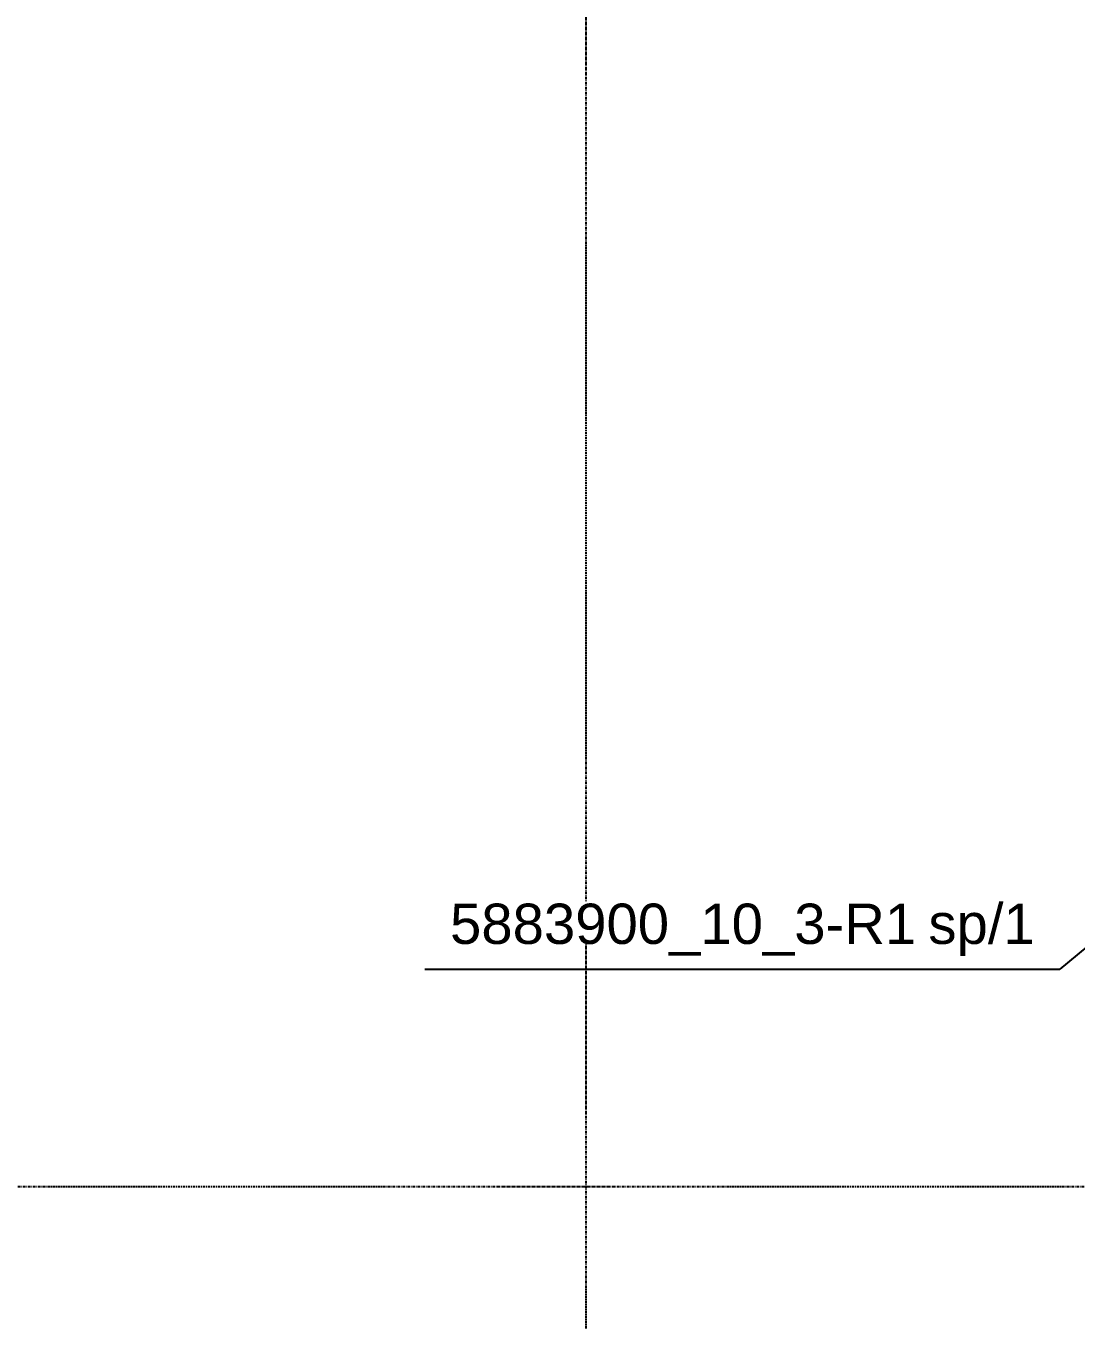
# Model space of a CAD drawing. Header units: millimetres. Extents: x -57554 to 16546, y 2142 to 98430.
# Drawn here: x -27761 to -26515, y 74134 to 75668 of the extents above; entities that cross this region are included whole.
import ezdxf

# ---------------------------------------------------------------- set-up
doc = ezdxf.new("R2010")
doc.units = ezdxf.units.MM
doc.linetypes.add('DXK_LINE_DOT3', pattern=[5.9187, 2.979, -0.9799, 0.9799, -0.9799])
doc.layers.add('S-Z2-A_TEXTUAL_ANNOTATION', color=7, linetype='Continuous')
doc.styles.add('Arial', font='ARIAL.TTF', dxfattribs={"height": 0.2})

msp = doc.modelspace()

# ---------------------------------------------------------------- linework, layer by layer
at = {"color": 1, "linetype": 'DXK_LINE_DOT3'}
for p, q in [((-27096.4, 71792.5), (-27096.4, 84292.5)), ((-32096.4, 74292.5), (-10096.4, 74292.5))]:
    msp.add_line(p, q, dxfattribs=at)
at = {"layer": 'S-Z2-A_TEXTUAL_ANNOTATION'}
for p in [(-26101.6, 74910.1), (-27287.7, 74550.1)]:
    msp.add_line(p, (-26534.6, 74550.1), dxfattribs=at)

# ---------------------------------------------------------------- wipeouts: each hides what was drawn before it
msp.add_wipeout([(-26564.6, 74580.1), (-26564.6, 74630.1), (-26690.6, 74630.1), (-26690.6, 74580.1)]).dxf.layer = 'S-Z2-A_TEXTUAL_ANNOTATION'

# ---------------------------------------------------------------- next in the draw order: texts
at = {"layer": 'S-Z2-A_TEXTUAL_ANNOTATION', "style": 'Arial'}
msp.add_text('sp/1', height=47.75, dxfattribs=at).set_placement((-26690.6, 74580.1))

# ---------------------------------------------------------------- next in the draw order: wipeouts: each hides what was drawn before it
msp.add_wipeout([(-26705.6, 74580.1), (-26705.6, 74630.1), (-27257.7, 74630.1), (-27257.7, 74580.1)]).dxf.layer = 'S-Z2-A_TEXTUAL_ANNOTATION'

# ---------------------------------------------------------------- next in the draw order: texts
msp.add_text('5883900_10_3-R1', height=47.754, dxfattribs=at).set_placement((-27257.7, 74580.1))

doc.saveas('drawing.dxf')
